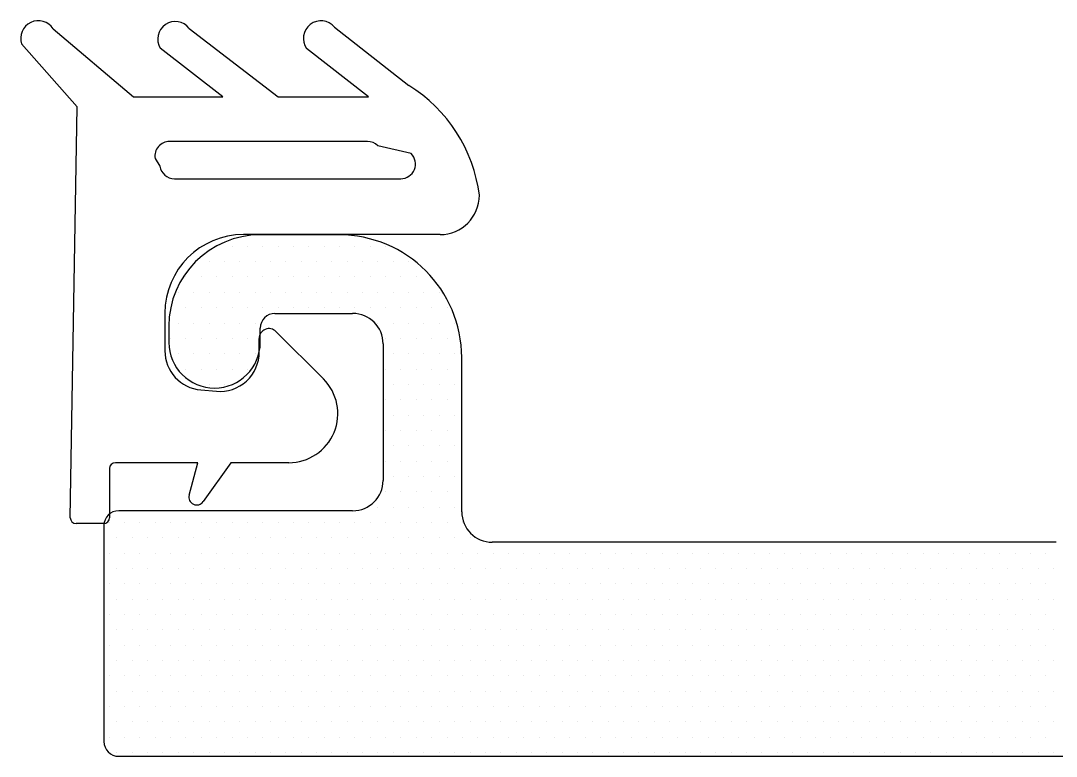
# Model space of a CAD drawing. Header units: inches. Extents: x 3.8 to 36.3, y 0.9 to 43.6.
# Drawn here: x 16.745 to 17.798, y 23.745 to 24.494 of the extents above; entities that cross this region are included whole.
import ezdxf

# ---------------------------------------------------------------- set-up
doc = ezdxf.new("R2010")
doc.units = ezdxf.units.IN
doc.header["$MEASUREMENT"] = 0
doc.layers.add('R-SWTS-DET1', color=1, linetype='Continuous')
doc.layers.add('R-SWTS-PAT1', color=5, linetype='Continuous')

msp = doc.modelspace()

# ---------------------------------------------------------------- linework, layer by layer
at = {"layer": 'R-SWTS-DET1'}
for p, q in [((16.7776, 24.48554), (16.8593, 24.41627)), ((16.9161, 24.48594), (17.00664, 24.41627)), ((17.06389, 24.48721), (17.13949, 24.42796)), ((16.80187, 24.4062), (16.74552, 24.47012)), ((16.9504, 24.41627), (16.88656, 24.46573)), ((17.09845, 24.41627), (17.03541, 24.4655)), ((16.8593, 24.41627), (16.9504, 24.41627)), ((17.00664, 24.41627), (17.09845, 24.41627)), ((16.79495, 23.98774), (16.80187, 24.4062)), ((16.80187, 24.4062), (16.80187, 24.4062)), ((17.17126, 24.27604), (16.97126, 24.27604)), ((16.89126, 24.19604), (16.89126, 24.15769)), ((17.00433, 24.17736), (17.0526, 24.1291)), ((16.98726, 24.15629), (16.98726, 24.17029)), ((16.92778, 24.11784), (16.94378, 24.11644)), ((16.83495, 24.03774), (16.83495, 23.98774)), ((16.92482, 24.04374), (16.84095, 24.04374)), ((16.916, 24.01081), (16.92482, 24.04374)), ((16.95839, 24.04374), (16.93025, 24.00411)), ((17.01724, 24.04374), (16.95839, 24.04374)), ((16.82895, 23.98174), (16.80095, 23.98174))]:
    msp.add_line(p, q, dxfattribs=at)
at = {"layer": 'R-SWTS-DET1', "lineweight": 25}
for p, q in [((17.09734, 24.37082), (16.89606, 24.37082)), ((17.14187, 24.3585), (17.10795, 24.36642)), ((16.88122, 24.35365), (16.88618, 24.34572)), ((16.90102, 24.33289), (17.13126, 24.33289))]:
    msp.add_line(p, q, dxfattribs=at)
at = {"layer": 'R-SWTS-DET1', "lineweight": 30}
for p, q in [((17.06831, 24.27578), (16.98831, 24.27578)), ((17.00331, 24.19578), (17.08231, 24.19578)), ((16.89531, 24.18278), (16.89531, 24.18278)), ((16.89531, 24.18278), (16.89531, 24.16628)), ((16.98831, 24.16628), (16.98831, 24.18078)), ((17.11331, 24.16478), (17.11331, 24.02578)), ((17.19331, 23.99378), (17.19331, 24.15078)), ((17.08231, 23.99478), (16.84431, 23.99478)), ((16.82931, 23.97978), (16.82931, 23.75978)), ((17.79831, 23.96278), (17.22431, 23.96278)), ((16.84431, 23.74478), (18.81427, 23.74478))]:
    msp.add_line(p, q, dxfattribs=at)
at = {"layer": 'R-SWTS-DET1'}
for centre, radius, start, end in [((16.76249, 24.47589), 0.01792, 32.543, 198.79118), ((16.90186, 24.47506), 0.01792, 37.39772, 211.34331), ((17.05011, 24.47575), 0.01792, 39.73715, 214.91198), ((17.05802, 24.29674), 0.15445, 7.17693, 58.16455), ((17.17126, 24.31604), 0.04, 270, 0), ((16.97126, 24.19604), 0.08, 90, 180), ((16.99726, 24.17029), 0.01, 45, 180), ((16.93126, 24.15769), 0.04, 180, 265), ((16.94726, 24.15629), 0.04, 265, 0), ((17.01724, 24.09374), 0.05, 270, 45), ((16.84095, 24.03774), 0.006, 90, 180), ((16.92373, 24.00874), 0.008, 165, 324.62612), ((16.80095, 23.98774), 0.006, 180, 270), ((16.82895, 23.98774), 0.006, 270, 0)]:
    msp.add_arc(centre, radius, start, end, dxfattribs=at)
at = {"layer": 'R-SWTS-DET1', "lineweight": 25}
for centre, start, end in [((16.89606, 24.35582), 90, 188.31643), ((17.09734, 24.35582), 45, 90), ((17.13126, 24.34789), 270, 45), ((16.90102, 24.34789), 188.31643, 270)]:
    msp.add_arc(centre, 0.015, start, end, dxfattribs=at)
at = {"layer": 'R-SWTS-DET1', "lineweight": 30}
for centre, radius, start, end in [((16.98831, 24.18278), 0.093, 90.00006, 180), ((17.06831, 24.15078), 0.125, 0, 90), ((17.00331, 24.18078), 0.015, 90, 180), ((17.08231, 24.16478), 0.031, 0, 90), ((16.94181, 24.16628), 0.0465, 180, 0), ((17.08231, 24.02578), 0.031, 270, 0), ((16.84431, 23.97978), 0.015, 90, 180), ((17.22431, 23.99378), 0.031, 180, 270), ((16.84431, 23.75978), 0.015, 180, 270)]:
    msp.add_arc(centre, radius, start, end, dxfattribs=at)
at = {"layer": 'R-SWTS-PAT1'}
for p, q in [((16.94398, 24.26411), (16.94398, 24.26411)), ((16.95961, 24.26411), (16.95961, 24.26411)), ((16.97523, 24.26411), (16.97523, 24.26411)), ((16.99086, 24.26411), (16.99086, 24.26411)), ((17.00648, 24.26411), (17.00648, 24.26411)), ((17.02211, 24.26411), (17.02211, 24.26411)), ((17.03773, 24.26411), (17.03773, 24.26411)), ((17.05336, 24.26411), (17.05336, 24.26411)), ((17.06898, 24.26411), (17.06898, 24.26411)), ((17.08461, 24.26411), (17.08461, 24.26411)), ((17.10023, 24.26411), (17.10023, 24.26411)), ((17.11586, 24.26411), (17.11586, 24.26411)), ((16.93617, 24.24848), (16.93617, 24.24848)), ((16.9518, 24.24848), (16.9518, 24.24848)), ((16.96742, 24.24848), (16.96742, 24.24848)), ((16.98305, 24.24848), (16.98305, 24.24848)), ((16.99867, 24.24848), (16.99867, 24.24848)), ((17.0143, 24.24848), (17.0143, 24.24848)), ((17.02992, 24.24848), (17.02992, 24.24848)), ((17.04555, 24.24848), (17.04555, 24.24848)), ((17.06117, 24.24848), (17.06117, 24.24848)), ((17.0768, 24.24848), (17.0768, 24.24848)), ((17.09242, 24.24848), (17.09242, 24.24848)), ((17.10805, 24.24848), (17.10805, 24.24848)), ((17.12367, 24.24848), (17.12367, 24.24848)), ((17.1393, 24.24848), (17.1393, 24.24848)), ((16.91273, 24.23286), (16.91273, 24.23286)), ((16.92836, 24.23286), (16.92836, 24.23286)), ((16.94398, 24.23286), (16.94398, 24.23286)), ((16.95961, 24.23286), (16.95961, 24.23286)), ((16.97523, 24.23286), (16.97523, 24.23286)), ((16.99086, 24.23286), (16.99086, 24.23286)), ((17.00648, 24.23286), (17.00648, 24.23286)), ((17.02211, 24.23286), (17.02211, 24.23286)), ((17.03773, 24.23286), (17.03773, 24.23286)), ((17.05336, 24.23286), (17.05336, 24.23286)), ((17.06898, 24.23286), (17.06898, 24.23286)), ((17.08461, 24.23286), (17.08461, 24.23286)), ((17.10023, 24.23286), (17.10023, 24.23286)), ((17.11586, 24.23286), (17.11586, 24.23286)), ((17.13148, 24.23286), (17.13148, 24.23286)), ((17.14711, 24.23286), (17.14711, 24.23286)), ((16.90492, 24.21723), (16.90492, 24.21723)), ((16.92055, 24.21723), (16.92055, 24.21723)), ((16.93617, 24.21723), (16.93617, 24.21723)), ((16.9518, 24.21723), (16.9518, 24.21723)), ((16.96742, 24.21723), (16.96742, 24.21723)), ((16.98305, 24.21723), (16.98305, 24.21723)), ((16.99867, 24.21723), (16.99867, 24.21723)), ((17.0143, 24.21723), (17.0143, 24.21723)), ((17.02992, 24.21723), (17.02992, 24.21723)), ((17.04555, 24.21723), (17.04555, 24.21723)), ((17.06117, 24.21723), (17.06117, 24.21723)), ((17.0768, 24.21723), (17.0768, 24.21723)), ((17.09242, 24.21723), (17.09242, 24.21723)), ((17.10805, 24.21723), (17.10805, 24.21723)), ((17.12367, 24.21723), (17.12367, 24.21723)), ((17.1393, 24.21723), (17.1393, 24.21723)), ((17.15492, 24.21723), (17.15492, 24.21723)), ((17.17055, 24.21723), (17.17055, 24.21723)), ((16.91273, 24.20161), (16.91273, 24.20161)), ((16.92836, 24.20161), (16.92836, 24.20161)), ((16.94398, 24.20161), (16.94398, 24.20161)), ((16.95961, 24.20161), (16.95961, 24.20161)), ((16.97523, 24.20161), (16.97523, 24.20161)), ((16.99086, 24.20161), (16.99086, 24.20161)), ((17.00648, 24.20161), (17.00648, 24.20161)), ((17.02211, 24.20161), (17.02211, 24.20161)), ((17.03773, 24.20161), (17.03773, 24.20161)), ((17.05336, 24.20161), (17.05336, 24.20161)), ((17.06898, 24.20161), (17.06898, 24.20161)), ((17.08461, 24.20161), (17.08461, 24.20161)), ((17.10023, 24.20161), (17.10023, 24.20161)), ((17.11586, 24.20161), (17.11586, 24.20161)), ((17.13148, 24.20161), (17.13148, 24.20161)), ((17.14711, 24.20161), (17.14711, 24.20161)), ((17.16273, 24.20161), (17.16273, 24.20161)), ((17.17836, 24.20161), (17.17836, 24.20161)), ((16.90492, 24.18598), (16.90492, 24.18598)), ((16.92055, 24.18598), (16.92055, 24.18598)), ((16.93617, 24.18598), (16.93617, 24.18598)), ((16.9518, 24.18598), (16.9518, 24.18598)), ((16.96742, 24.18598), (16.96742, 24.18598)), ((16.98305, 24.18598), (16.98305, 24.18598)), ((17.10805, 24.18598), (17.10805, 24.18598)), ((17.12367, 24.18598), (17.12367, 24.18598)), ((17.1393, 24.18598), (17.1393, 24.18598)), ((17.15492, 24.18598), (17.15492, 24.18598)), ((17.17055, 24.18598), (17.17055, 24.18598)), ((17.18617, 24.18598), (17.18617, 24.18598)), ((16.89711, 24.17036), (16.89711, 24.17036)), ((16.91273, 24.17036), (16.91273, 24.17036)), ((16.92836, 24.17036), (16.92836, 24.17036)), ((16.94398, 24.17036), (16.94398, 24.17036)), ((16.95961, 24.17036), (16.95961, 24.17036)), ((16.97523, 24.17036), (16.97523, 24.17036)), ((17.11586, 24.17036), (17.11586, 24.17036)), ((17.13148, 24.17036), (17.13148, 24.17036)), ((17.14711, 24.17036), (17.14711, 24.17036)), ((17.16273, 24.17036), (17.16273, 24.17036)), ((17.17836, 24.17036), (17.17836, 24.17036)), ((16.90492, 24.15473), (16.90492, 24.15473)), ((16.92055, 24.15473), (16.92055, 24.15473)), ((16.93617, 24.15473), (16.93617, 24.15473)), ((16.9518, 24.15473), (16.9518, 24.15473)), ((16.96742, 24.15473), (16.96742, 24.15473)), ((16.98305, 24.15473), (16.98305, 24.15473)), ((17.12367, 24.15473), (17.12367, 24.15473)), ((17.1393, 24.15473), (17.1393, 24.15473)), ((17.15492, 24.15473), (17.15492, 24.15473)), ((17.17055, 24.15473), (17.17055, 24.15473)), ((17.18617, 24.15473), (17.18617, 24.15473)), ((16.91273, 24.13911), (16.91273, 24.13911)), ((16.92836, 24.13911), (16.92836, 24.13911)), ((16.94398, 24.13911), (16.94398, 24.13911)), ((16.95961, 24.13911), (16.95961, 24.13911)), ((16.97523, 24.13911), (16.97523, 24.13911)), ((17.11586, 24.13911), (17.11586, 24.13911)), ((17.13148, 24.13911), (17.13148, 24.13911)), ((17.14711, 24.13911), (17.14711, 24.13911)), ((17.16273, 24.13911), (17.16273, 24.13911)), ((17.17836, 24.13911), (17.17836, 24.13911)), ((16.93617, 24.12348), (16.93617, 24.12348)), ((16.9518, 24.12348), (16.9518, 24.12348)), ((17.12367, 24.12348), (17.12367, 24.12348)), ((17.1393, 24.12348), (17.1393, 24.12348)), ((17.15492, 24.12348), (17.15492, 24.12348)), ((17.17055, 24.12348), (17.17055, 24.12348)), ((17.18617, 24.12348), (17.18617, 24.12348)), ((17.11586, 24.10786), (17.11586, 24.10786)), ((17.13148, 24.10786), (17.13148, 24.10786)), ((17.14711, 24.10786), (17.14711, 24.10786)), ((17.16273, 24.10786), (17.16273, 24.10786)), ((17.17836, 24.10786), (17.17836, 24.10786)), ((17.12367, 24.09223), (17.12367, 24.09223)), ((17.1393, 24.09223), (17.1393, 24.09223)), ((17.15492, 24.09223), (17.15492, 24.09223)), ((17.17055, 24.09223), (17.17055, 24.09223)), ((17.18617, 24.09223), (17.18617, 24.09223)), ((17.11586, 24.07661), (17.11586, 24.07661)), ((17.13148, 24.07661), (17.13148, 24.07661)), ((17.14711, 24.07661), (17.14711, 24.07661)), ((17.16273, 24.07661), (17.16273, 24.07661)), ((17.17836, 24.07661), (17.17836, 24.07661)), ((17.12367, 24.06098), (17.12367, 24.06098)), ((17.1393, 24.06098), (17.1393, 24.06098)), ((17.15492, 24.06098), (17.15492, 24.06098)), ((17.17055, 24.06098), (17.17055, 24.06098)), ((17.18617, 24.06098), (17.18617, 24.06098)), ((17.11586, 24.04536), (17.11586, 24.04536)), ((17.13148, 24.04536), (17.13148, 24.04536)), ((17.14711, 24.04536), (17.14711, 24.04536)), ((17.16273, 24.04536), (17.16273, 24.04536)), ((17.17836, 24.04536), (17.17836, 24.04536)), ((17.12367, 24.02973), (17.12367, 24.02973)), ((17.1393, 24.02973), (17.1393, 24.02973)), ((17.15492, 24.02973), (17.15492, 24.02973)), ((17.17055, 24.02973), (17.17055, 24.02973)), ((17.18617, 24.02973), (17.18617, 24.02973)), ((17.11586, 24.01411), (17.11586, 24.01411)), ((17.13148, 24.01411), (17.13148, 24.01411)), ((17.14711, 24.01411), (17.14711, 24.01411)), ((17.16273, 24.01411), (17.16273, 24.01411)), ((17.17836, 24.01411), (17.17836, 24.01411)), ((17.10805, 23.99848), (17.10805, 23.99848)), ((17.12367, 23.99848), (17.12367, 23.99848)), ((17.1393, 23.99848), (17.1393, 23.99848)), ((17.15492, 23.99848), (17.15492, 23.99848)), ((17.17055, 23.99848), (17.17055, 23.99848)), ((17.18617, 23.99848), (17.18617, 23.99848)), ((16.83461, 23.98286), (16.83461, 23.98286)), ((16.85023, 23.98286), (16.85023, 23.98286)), ((16.86586, 23.98286), (16.86586, 23.98286)), ((16.88148, 23.98286), (16.88148, 23.98286)), ((16.89711, 23.98286), (16.89711, 23.98286)), ((16.91273, 23.98286), (16.91273, 23.98286)), ((16.92836, 23.98286), (16.92836, 23.98286)), ((16.94398, 23.98286), (16.94398, 23.98286)), ((16.95961, 23.98286), (16.95961, 23.98286)), ((16.97523, 23.98286), (16.97523, 23.98286)), ((16.99086, 23.98286), (16.99086, 23.98286)), ((17.00648, 23.98286), (17.00648, 23.98286)), ((17.02211, 23.98286), (17.02211, 23.98286)), ((17.03773, 23.98286), (17.03773, 23.98286)), ((17.05336, 23.98286), (17.05336, 23.98286)), ((17.06898, 23.98286), (17.06898, 23.98286)), ((17.08461, 23.98286), (17.08461, 23.98286)), ((17.10023, 23.98286), (17.10023, 23.98286)), ((17.11586, 23.98286), (17.11586, 23.98286)), ((17.13148, 23.98286), (17.13148, 23.98286)), ((17.14711, 23.98286), (17.14711, 23.98286)), ((17.16273, 23.98286), (17.16273, 23.98286)), ((17.17836, 23.98286), (17.17836, 23.98286)), ((17.19398, 23.98286), (17.19398, 23.98286)), ((16.84242, 23.96723), (16.84242, 23.96723)), ((16.85805, 23.96723), (16.85805, 23.96723)), ((16.87367, 23.96723), (16.87367, 23.96723)), ((16.8893, 23.96723), (16.8893, 23.96723)), ((16.90492, 23.96723), (16.90492, 23.96723)), ((16.92055, 23.96723), (16.92055, 23.96723)), ((16.93617, 23.96723), (16.93617, 23.96723)), ((16.9518, 23.96723), (16.9518, 23.96723)), ((16.96742, 23.96723), (16.96742, 23.96723)), ((16.98305, 23.96723), (16.98305, 23.96723)), ((16.99867, 23.96723), (16.99867, 23.96723)), ((17.0143, 23.96723), (17.0143, 23.96723)), ((17.02992, 23.96723), (17.02992, 23.96723)), ((17.04555, 23.96723), (17.04555, 23.96723)), ((17.06117, 23.96723), (17.06117, 23.96723)), ((17.0768, 23.96723), (17.0768, 23.96723)), ((17.09242, 23.96723), (17.09242, 23.96723)), ((17.10805, 23.96723), (17.10805, 23.96723)), ((17.12367, 23.96723), (17.12367, 23.96723)), ((17.1393, 23.96723), (17.1393, 23.96723)), ((17.15492, 23.96723), (17.15492, 23.96723)), ((17.17055, 23.96723), (17.17055, 23.96723)), ((17.18617, 23.96723), (17.18617, 23.96723)), ((17.2018, 23.96723), (17.2018, 23.96723)), ((16.83461, 23.95161), (16.83461, 23.95161)), ((16.85023, 23.95161), (16.85023, 23.95161)), ((16.86586, 23.95161), (16.86586, 23.95161)), ((16.88148, 23.95161), (16.88148, 23.95161)), ((16.89711, 23.95161), (16.89711, 23.95161)), ((16.91273, 23.95161), (16.91273, 23.95161)), ((16.92836, 23.95161), (16.92836, 23.95161)), ((16.94398, 23.95161), (16.94398, 23.95161)), ((16.95961, 23.95161), (16.95961, 23.95161)), ((16.97523, 23.95161), (16.97523, 23.95161)), ((16.99086, 23.95161), (16.99086, 23.95161)), ((17.00648, 23.95161), (17.00648, 23.95161)), ((17.02211, 23.95161), (17.02211, 23.95161)), ((17.03773, 23.95161), (17.03773, 23.95161)), ((17.05336, 23.95161), (17.05336, 23.95161)), ((17.06898, 23.95161), (17.06898, 23.95161)), ((17.08461, 23.95161), (17.08461, 23.95161)), ((17.10023, 23.95161), (17.10023, 23.95161)), ((17.11586, 23.95161), (17.11586, 23.95161)), ((17.13148, 23.95161), (17.13148, 23.95161)), ((17.14711, 23.95161), (17.14711, 23.95161)), ((17.16273, 23.95161), (17.16273, 23.95161)), ((17.17836, 23.95161), (17.17836, 23.95161)), ((17.19398, 23.95161), (17.19398, 23.95161)), ((17.20961, 23.95161), (17.20961, 23.95161)), ((17.22523, 23.95161), (17.22523, 23.95161)), ((17.24086, 23.95161), (17.24086, 23.95161)), ((17.25648, 23.95161), (17.25648, 23.95161)), ((17.27211, 23.95161), (17.27211, 23.95161)), ((17.28773, 23.95161), (17.28773, 23.95161)), ((17.30336, 23.95161), (17.30336, 23.95161)), ((17.31898, 23.95161), (17.31898, 23.95161)), ((17.33461, 23.95161), (17.33461, 23.95161)), ((17.35023, 23.95161), (17.35023, 23.95161)), ((17.36586, 23.95161), (17.36586, 23.95161)), ((17.38148, 23.95161), (17.38148, 23.95161)), ((17.39711, 23.95161), (17.39711, 23.95161)), ((17.41273, 23.95161), (17.41273, 23.95161)), ((17.42836, 23.95161), (17.42836, 23.95161)), ((17.44398, 23.95161), (17.44398, 23.95161)), ((17.45961, 23.95161), (17.45961, 23.95161)), ((17.47523, 23.95161), (17.47523, 23.95161)), ((17.49086, 23.95161), (17.49086, 23.95161)), ((17.50648, 23.95161), (17.50648, 23.95161)), ((17.52211, 23.95161), (17.52211, 23.95161)), ((17.53773, 23.95161), (17.53773, 23.95161)), ((17.55336, 23.95161), (17.55336, 23.95161)), ((17.56898, 23.95161), (17.56898, 23.95161)), ((17.58461, 23.95161), (17.58461, 23.95161)), ((17.60023, 23.95161), (17.60023, 23.95161)), ((17.61586, 23.95161), (17.61586, 23.95161)), ((17.63148, 23.95161), (17.63148, 23.95161)), ((17.64711, 23.95161), (17.64711, 23.95161)), ((17.66273, 23.95161), (17.66273, 23.95161)), ((17.67836, 23.95161), (17.67836, 23.95161)), ((17.69398, 23.95161), (17.69398, 23.95161)), ((17.70961, 23.95161), (17.70961, 23.95161)), ((17.72523, 23.95161), (17.72523, 23.95161)), ((17.74086, 23.95161), (17.74086, 23.95161)), ((17.75648, 23.95161), (17.75648, 23.95161)), ((17.77211, 23.95161), (17.77211, 23.95161)), ((17.78773, 23.95161), (17.78773, 23.95161)), ((16.84242, 23.93598), (16.84242, 23.93598)), ((16.85805, 23.93598), (16.85805, 23.93598)), ((16.87367, 23.93598), (16.87367, 23.93598)), ((16.8893, 23.93598), (16.8893, 23.93598)), ((16.90492, 23.93598), (16.90492, 23.93598)), ((16.92055, 23.93598), (16.92055, 23.93598)), ((16.93617, 23.93598), (16.93617, 23.93598)), ((16.9518, 23.93598), (16.9518, 23.93598)), ((16.96742, 23.93598), (16.96742, 23.93598)), ((16.98305, 23.93598), (16.98305, 23.93598)), ((16.99867, 23.93598), (16.99867, 23.93598)), ((17.0143, 23.93598), (17.0143, 23.93598)), ((17.02992, 23.93598), (17.02992, 23.93598)), ((17.04555, 23.93598), (17.04555, 23.93598)), ((17.06117, 23.93598), (17.06117, 23.93598)), ((17.0768, 23.93598), (17.0768, 23.93598)), ((17.09242, 23.93598), (17.09242, 23.93598)), ((17.10805, 23.93598), (17.10805, 23.93598)), ((17.12367, 23.93598), (17.12367, 23.93598)), ((17.1393, 23.93598), (17.1393, 23.93598)), ((17.15492, 23.93598), (17.15492, 23.93598)), ((17.17055, 23.93598), (17.17055, 23.93598)), ((17.18617, 23.93598), (17.18617, 23.93598)), ((17.2018, 23.93598), (17.2018, 23.93598)), ((17.21742, 23.93598), (17.21742, 23.93598)), ((17.23305, 23.93598), (17.23305, 23.93598)), ((17.24867, 23.93598), (17.24867, 23.93598)), ((17.2643, 23.93598), (17.2643, 23.93598)), ((17.27992, 23.93598), (17.27992, 23.93598)), ((17.29555, 23.93598), (17.29555, 23.93598)), ((17.31117, 23.93598), (17.31117, 23.93598)), ((17.3268, 23.93598), (17.3268, 23.93598)), ((17.34242, 23.93598), (17.34242, 23.93598)), ((17.35805, 23.93598), (17.35805, 23.93598)), ((17.37367, 23.93598), (17.37367, 23.93598)), ((17.3893, 23.93598), (17.3893, 23.93598)), ((17.40492, 23.93598), (17.40492, 23.93598)), ((17.42055, 23.93598), (17.42055, 23.93598)), ((17.43617, 23.93598), (17.43617, 23.93598)), ((17.4518, 23.93598), (17.4518, 23.93598)), ((17.46742, 23.93598), (17.46742, 23.93598)), ((17.48305, 23.93598), (17.48305, 23.93598)), ((17.49867, 23.93598), (17.49867, 23.93598)), ((17.5143, 23.93598), (17.5143, 23.93598)), ((17.52992, 23.93598), (17.52992, 23.93598)), ((17.54555, 23.93598), (17.54555, 23.93598)), ((17.56117, 23.93598), (17.56117, 23.93598)), ((17.5768, 23.93598), (17.5768, 23.93598)), ((17.59242, 23.93598), (17.59242, 23.93598)), ((17.60805, 23.93598), (17.60805, 23.93598)), ((17.62367, 23.93598), (17.62367, 23.93598)), ((17.6393, 23.93598), (17.6393, 23.93598)), ((17.65492, 23.93598), (17.65492, 23.93598)), ((17.67055, 23.93598), (17.67055, 23.93598)), ((17.68617, 23.93598), (17.68617, 23.93598)), ((17.7018, 23.93598), (17.7018, 23.93598)), ((17.71742, 23.93598), (17.71742, 23.93598)), ((17.73305, 23.93598), (17.73305, 23.93598)), ((17.74867, 23.93598), (17.74867, 23.93598)), ((17.7643, 23.93598), (17.7643, 23.93598)), ((17.77992, 23.93598), (17.77992, 23.93598)), ((17.79555, 23.93598), (17.79555, 23.93598)), ((16.83461, 23.92036), (16.83461, 23.92036)), ((16.85023, 23.92036), (16.85023, 23.92036)), ((16.86586, 23.92036), (16.86586, 23.92036)), ((16.88148, 23.92036), (16.88148, 23.92036)), ((16.89711, 23.92036), (16.89711, 23.92036)), ((16.91273, 23.92036), (16.91273, 23.92036)), ((16.92836, 23.92036), (16.92836, 23.92036)), ((16.94398, 23.92036), (16.94398, 23.92036)), ((16.95961, 23.92036), (16.95961, 23.92036)), ((16.97523, 23.92036), (16.97523, 23.92036)), ((16.99086, 23.92036), (16.99086, 23.92036)), ((17.00648, 23.92036), (17.00648, 23.92036)), ((17.02211, 23.92036), (17.02211, 23.92036)), ((17.03773, 23.92036), (17.03773, 23.92036)), ((17.05336, 23.92036), (17.05336, 23.92036)), ((17.06898, 23.92036), (17.06898, 23.92036)), ((17.08461, 23.92036), (17.08461, 23.92036)), ((17.10023, 23.92036), (17.10023, 23.92036)), ((17.11586, 23.92036), (17.11586, 23.92036)), ((17.13148, 23.92036), (17.13148, 23.92036)), ((17.14711, 23.92036), (17.14711, 23.92036)), ((17.16273, 23.92036), (17.16273, 23.92036)), ((17.17836, 23.92036), (17.17836, 23.92036)), ((17.19398, 23.92036), (17.19398, 23.92036)), ((17.20961, 23.92036), (17.20961, 23.92036)), ((17.22523, 23.92036), (17.22523, 23.92036)), ((17.24086, 23.92036), (17.24086, 23.92036)), ((17.25648, 23.92036), (17.25648, 23.92036)), ((17.27211, 23.92036), (17.27211, 23.92036)), ((17.28773, 23.92036), (17.28773, 23.92036)), ((17.30336, 23.92036), (17.30336, 23.92036)), ((17.31898, 23.92036), (17.31898, 23.92036)), ((17.33461, 23.92036), (17.33461, 23.92036)), ((17.35023, 23.92036), (17.35023, 23.92036)), ((17.36586, 23.92036), (17.36586, 23.92036)), ((17.38148, 23.92036), (17.38148, 23.92036)), ((17.39711, 23.92036), (17.39711, 23.92036)), ((17.41273, 23.92036), (17.41273, 23.92036)), ((17.42836, 23.92036), (17.42836, 23.92036)), ((17.44398, 23.92036), (17.44398, 23.92036)), ((17.45961, 23.92036), (17.45961, 23.92036)), ((17.47523, 23.92036), (17.47523, 23.92036)), ((17.49086, 23.92036), (17.49086, 23.92036)), ((17.50648, 23.92036), (17.50648, 23.92036)), ((17.52211, 23.92036), (17.52211, 23.92036)), ((17.53773, 23.92036), (17.53773, 23.92036)), ((17.55336, 23.92036), (17.55336, 23.92036)), ((17.56898, 23.92036), (17.56898, 23.92036)), ((17.58461, 23.92036), (17.58461, 23.92036)), ((17.60023, 23.92036), (17.60023, 23.92036)), ((17.61586, 23.92036), (17.61586, 23.92036)), ((17.63148, 23.92036), (17.63148, 23.92036)), ((17.64711, 23.92036), (17.64711, 23.92036)), ((17.66273, 23.92036), (17.66273, 23.92036)), ((17.67836, 23.92036), (17.67836, 23.92036)), ((17.69398, 23.92036), (17.69398, 23.92036)), ((17.70961, 23.92036), (17.70961, 23.92036)), ((17.72523, 23.92036), (17.72523, 23.92036)), ((17.74086, 23.92036), (17.74086, 23.92036)), ((17.75648, 23.92036), (17.75648, 23.92036)), ((17.77211, 23.92036), (17.77211, 23.92036)), ((17.78773, 23.92036), (17.78773, 23.92036)), ((16.84242, 23.90473), (16.84242, 23.90473)), ((16.85805, 23.90473), (16.85805, 23.90473)), ((16.87367, 23.90473), (16.87367, 23.90473)), ((16.8893, 23.90473), (16.8893, 23.90473)), ((16.90492, 23.90473), (16.90492, 23.90473)), ((16.92055, 23.90473), (16.92055, 23.90473)), ((16.93617, 23.90473), (16.93617, 23.90473)), ((16.9518, 23.90473), (16.9518, 23.90473)), ((16.96742, 23.90473), (16.96742, 23.90473)), ((16.98305, 23.90473), (16.98305, 23.90473)), ((16.99867, 23.90473), (16.99867, 23.90473)), ((17.0143, 23.90473), (17.0143, 23.90473)), ((17.02992, 23.90473), (17.02992, 23.90473)), ((17.04555, 23.90473), (17.04555, 23.90473)), ((17.06117, 23.90473), (17.06117, 23.90473)), ((17.0768, 23.90473), (17.0768, 23.90473)), ((17.09242, 23.90473), (17.09242, 23.90473)), ((17.10805, 23.90473), (17.10805, 23.90473)), ((17.12367, 23.90473), (17.12367, 23.90473)), ((17.1393, 23.90473), (17.1393, 23.90473)), ((17.15492, 23.90473), (17.15492, 23.90473)), ((17.17055, 23.90473), (17.17055, 23.90473)), ((17.18617, 23.90473), (17.18617, 23.90473)), ((17.2018, 23.90473), (17.2018, 23.90473)), ((17.21742, 23.90473), (17.21742, 23.90473)), ((17.23305, 23.90473), (17.23305, 23.90473)), ((17.24867, 23.90473), (17.24867, 23.90473)), ((17.2643, 23.90473), (17.2643, 23.90473)), ((17.27992, 23.90473), (17.27992, 23.90473)), ((17.29555, 23.90473), (17.29555, 23.90473)), ((17.31117, 23.90473), (17.31117, 23.90473)), ((17.3268, 23.90473), (17.3268, 23.90473)), ((17.34242, 23.90473), (17.34242, 23.90473)), ((17.35805, 23.90473), (17.35805, 23.90473)), ((17.37367, 23.90473), (17.37367, 23.90473)), ((17.3893, 23.90473), (17.3893, 23.90473)), ((17.40492, 23.90473), (17.40492, 23.90473)), ((17.42055, 23.90473), (17.42055, 23.90473)), ((17.43617, 23.90473), (17.43617, 23.90473)), ((17.4518, 23.90473), (17.4518, 23.90473)), ((17.46742, 23.90473), (17.46742, 23.90473)), ((17.48305, 23.90473), (17.48305, 23.90473)), ((17.49867, 23.90473), (17.49867, 23.90473)), ((17.5143, 23.90473), (17.5143, 23.90473)), ((17.52992, 23.90473), (17.52992, 23.90473)), ((17.54555, 23.90473), (17.54555, 23.90473)), ((17.56117, 23.90473), (17.56117, 23.90473)), ((17.5768, 23.90473), (17.5768, 23.90473)), ((17.59242, 23.90473), (17.59242, 23.90473)), ((17.60805, 23.90473), (17.60805, 23.90473)), ((17.62367, 23.90473), (17.62367, 23.90473)), ((17.6393, 23.90473), (17.6393, 23.90473)), ((17.65492, 23.90473), (17.65492, 23.90473)), ((17.67055, 23.90473), (17.67055, 23.90473)), ((17.68617, 23.90473), (17.68617, 23.90473)), ((17.7018, 23.90473), (17.7018, 23.90473)), ((17.71742, 23.90473), (17.71742, 23.90473)), ((17.73305, 23.90473), (17.73305, 23.90473)), ((17.74867, 23.90473), (17.74867, 23.90473)), ((17.7643, 23.90473), (17.7643, 23.90473)), ((17.77992, 23.90473), (17.77992, 23.90473)), ((17.79555, 23.90473), (17.79555, 23.90473)), ((16.83461, 23.88911), (16.83461, 23.88911)), ((16.85023, 23.88911), (16.85023, 23.88911)), ((16.86586, 23.88911), (16.86586, 23.88911)), ((16.88148, 23.88911), (16.88148, 23.88911)), ((16.89711, 23.88911), (16.89711, 23.88911)), ((16.91273, 23.88911), (16.91273, 23.88911)), ((16.92836, 23.88911), (16.92836, 23.88911)), ((16.94398, 23.88911), (16.94398, 23.88911)), ((16.95961, 23.88911), (16.95961, 23.88911)), ((16.97523, 23.88911), (16.97523, 23.88911)), ((16.99086, 23.88911), (16.99086, 23.88911)), ((17.00648, 23.88911), (17.00648, 23.88911)), ((17.02211, 23.88911), (17.02211, 23.88911)), ((17.03773, 23.88911), (17.03773, 23.88911)), ((17.05336, 23.88911), (17.05336, 23.88911)), ((17.06898, 23.88911), (17.06898, 23.88911)), ((17.08461, 23.88911), (17.08461, 23.88911)), ((17.10023, 23.88911), (17.10023, 23.88911)), ((17.11586, 23.88911), (17.11586, 23.88911)), ((17.13148, 23.88911), (17.13148, 23.88911)), ((17.14711, 23.88911), (17.14711, 23.88911)), ((17.16273, 23.88911), (17.16273, 23.88911)), ((17.17836, 23.88911), (17.17836, 23.88911)), ((17.19398, 23.88911), (17.19398, 23.88911)), ((17.20961, 23.88911), (17.20961, 23.88911)), ((17.22523, 23.88911), (17.22523, 23.88911)), ((17.24086, 23.88911), (17.24086, 23.88911)), ((17.25648, 23.88911), (17.25648, 23.88911)), ((17.27211, 23.88911), (17.27211, 23.88911)), ((17.28773, 23.88911), (17.28773, 23.88911)), ((17.30336, 23.88911), (17.30336, 23.88911)), ((17.31898, 23.88911), (17.31898, 23.88911)), ((17.33461, 23.88911), (17.33461, 23.88911)), ((17.35023, 23.88911), (17.35023, 23.88911)), ((17.36586, 23.88911), (17.36586, 23.88911)), ((17.38148, 23.88911), (17.38148, 23.88911)), ((17.39711, 23.88911), (17.39711, 23.88911)), ((17.41273, 23.88911), (17.41273, 23.88911)), ((17.42836, 23.88911), (17.42836, 23.88911)), ((17.44398, 23.88911), (17.44398, 23.88911)), ((17.45961, 23.88911), (17.45961, 23.88911)), ((17.47523, 23.88911), (17.47523, 23.88911)), ((17.49086, 23.88911), (17.49086, 23.88911)), ((17.50648, 23.88911), (17.50648, 23.88911)), ((17.52211, 23.88911), (17.52211, 23.88911)), ((17.53773, 23.88911), (17.53773, 23.88911)), ((17.55336, 23.88911), (17.55336, 23.88911)), ((17.56898, 23.88911), (17.56898, 23.88911)), ((17.58461, 23.88911), (17.58461, 23.88911)), ((17.60023, 23.88911), (17.60023, 23.88911)), ((17.61586, 23.88911), (17.61586, 23.88911)), ((17.63148, 23.88911), (17.63148, 23.88911)), ((17.64711, 23.88911), (17.64711, 23.88911)), ((17.66273, 23.88911), (17.66273, 23.88911)), ((17.67836, 23.88911), (17.67836, 23.88911)), ((17.69398, 23.88911), (17.69398, 23.88911)), ((17.70961, 23.88911), (17.70961, 23.88911)), ((17.72523, 23.88911), (17.72523, 23.88911)), ((17.74086, 23.88911), (17.74086, 23.88911)), ((17.75648, 23.88911), (17.75648, 23.88911)), ((17.77211, 23.88911), (17.77211, 23.88911)), ((17.78773, 23.88911), (17.78773, 23.88911)), ((16.84242, 23.87348), (16.84242, 23.87348)), ((16.85805, 23.87348), (16.85805, 23.87348)), ((16.87367, 23.87348), (16.87367, 23.87348)), ((16.8893, 23.87348), (16.8893, 23.87348)), ((16.90492, 23.87348), (16.90492, 23.87348)), ((16.92055, 23.87348), (16.92055, 23.87348)), ((16.93617, 23.87348), (16.93617, 23.87348)), ((16.9518, 23.87348), (16.9518, 23.87348)), ((16.96742, 23.87348), (16.96742, 23.87348)), ((16.98305, 23.87348), (16.98305, 23.87348)), ((16.99867, 23.87348), (16.99867, 23.87348)), ((17.0143, 23.87348), (17.0143, 23.87348)), ((17.02992, 23.87348), (17.02992, 23.87348)), ((17.04555, 23.87348), (17.04555, 23.87348)), ((17.06117, 23.87348), (17.06117, 23.87348)), ((17.0768, 23.87348), (17.0768, 23.87348)), ((17.09242, 23.87348), (17.09242, 23.87348)), ((17.10805, 23.87348), (17.10805, 23.87348)), ((17.12367, 23.87348), (17.12367, 23.87348)), ((17.1393, 23.87348), (17.1393, 23.87348)), ((17.15492, 23.87348), (17.15492, 23.87348)), ((17.17055, 23.87348), (17.17055, 23.87348)), ((17.18617, 23.87348), (17.18617, 23.87348)), ((17.2018, 23.87348), (17.2018, 23.87348)), ((17.21742, 23.87348), (17.21742, 23.87348)), ((17.23305, 23.87348), (17.23305, 23.87348)), ((17.24867, 23.87348), (17.24867, 23.87348)), ((17.2643, 23.87348), (17.2643, 23.87348)), ((17.27992, 23.87348), (17.27992, 23.87348)), ((17.29555, 23.87348), (17.29555, 23.87348)), ((17.31117, 23.87348), (17.31117, 23.87348)), ((17.3268, 23.87348), (17.3268, 23.87348)), ((17.34242, 23.87348), (17.34242, 23.87348)), ((17.35805, 23.87348), (17.35805, 23.87348)), ((17.37367, 23.87348), (17.37367, 23.87348)), ((17.3893, 23.87348), (17.3893, 23.87348)), ((17.40492, 23.87348), (17.40492, 23.87348)), ((17.42055, 23.87348), (17.42055, 23.87348)), ((17.43617, 23.87348), (17.43617, 23.87348)), ((17.4518, 23.87348), (17.4518, 23.87348)), ((17.46742, 23.87348), (17.46742, 23.87348)), ((17.48305, 23.87348), (17.48305, 23.87348)), ((17.49867, 23.87348), (17.49867, 23.87348)), ((17.5143, 23.87348), (17.5143, 23.87348)), ((17.52992, 23.87348), (17.52992, 23.87348)), ((17.54555, 23.87348), (17.54555, 23.87348)), ((17.56117, 23.87348), (17.56117, 23.87348)), ((17.5768, 23.87348), (17.5768, 23.87348)), ((17.59242, 23.87348), (17.59242, 23.87348)), ((17.60805, 23.87348), (17.60805, 23.87348)), ((17.62367, 23.87348), (17.62367, 23.87348)), ((17.6393, 23.87348), (17.6393, 23.87348)), ((17.65492, 23.87348), (17.65492, 23.87348)), ((17.67055, 23.87348), (17.67055, 23.87348)), ((17.68617, 23.87348), (17.68617, 23.87348)), ((17.7018, 23.87348), (17.7018, 23.87348)), ((17.71742, 23.87348), (17.71742, 23.87348)), ((17.73305, 23.87348), (17.73305, 23.87348)), ((17.74867, 23.87348), (17.74867, 23.87348)), ((17.7643, 23.87348), (17.7643, 23.87348)), ((17.77992, 23.87348), (17.77992, 23.87348)), ((17.79555, 23.87348), (17.79555, 23.87348)), ((16.83461, 23.85786), (16.83461, 23.85786)), ((16.85023, 23.85786), (16.85023, 23.85786)), ((16.86586, 23.85786), (16.86586, 23.85786)), ((16.88148, 23.85786), (16.88148, 23.85786)), ((16.89711, 23.85786), (16.89711, 23.85786)), ((16.91273, 23.85786), (16.91273, 23.85786)), ((16.92836, 23.85786), (16.92836, 23.85786)), ((16.94398, 23.85786), (16.94398, 23.85786)), ((16.95961, 23.85786), (16.95961, 23.85786)), ((16.97523, 23.85786), (16.97523, 23.85786)), ((16.99086, 23.85786), (16.99086, 23.85786)), ((17.00648, 23.85786), (17.00648, 23.85786)), ((17.02211, 23.85786), (17.02211, 23.85786)), ((17.03773, 23.85786), (17.03773, 23.85786)), ((17.05336, 23.85786), (17.05336, 23.85786)), ((17.06898, 23.85786), (17.06898, 23.85786)), ((17.08461, 23.85786), (17.08461, 23.85786)), ((17.10023, 23.85786), (17.10023, 23.85786)), ((17.11586, 23.85786), (17.11586, 23.85786)), ((17.13148, 23.85786), (17.13148, 23.85786)), ((17.14711, 23.85786), (17.14711, 23.85786)), ((17.16273, 23.85786), (17.16273, 23.85786)), ((17.17836, 23.85786), (17.17836, 23.85786)), ((17.19398, 23.85786), (17.19398, 23.85786)), ((17.20961, 23.85786), (17.20961, 23.85786)), ((17.22523, 23.85786), (17.22523, 23.85786)), ((17.24086, 23.85786), (17.24086, 23.85786)), ((17.25648, 23.85786), (17.25648, 23.85786)), ((17.27211, 23.85786), (17.27211, 23.85786)), ((17.28773, 23.85786), (17.28773, 23.85786)), ((17.30336, 23.85786), (17.30336, 23.85786)), ((17.31898, 23.85786), (17.31898, 23.85786)), ((17.33461, 23.85786), (17.33461, 23.85786)), ((17.35023, 23.85786), (17.35023, 23.85786)), ((17.36586, 23.85786), (17.36586, 23.85786)), ((17.38148, 23.85786), (17.38148, 23.85786)), ((17.39711, 23.85786), (17.39711, 23.85786)), ((17.41273, 23.85786), (17.41273, 23.85786)), ((17.42836, 23.85786), (17.42836, 23.85786)), ((17.44398, 23.85786), (17.44398, 23.85786)), ((17.45961, 23.85786), (17.45961, 23.85786)), ((17.47523, 23.85786), (17.47523, 23.85786)), ((17.49086, 23.85786), (17.49086, 23.85786)), ((17.50648, 23.85786), (17.50648, 23.85786)), ((17.52211, 23.85786), (17.52211, 23.85786)), ((17.53773, 23.85786), (17.53773, 23.85786)), ((17.55336, 23.85786), (17.55336, 23.85786)), ((17.56898, 23.85786), (17.56898, 23.85786)), ((17.58461, 23.85786), (17.58461, 23.85786)), ((17.60023, 23.85786), (17.60023, 23.85786)), ((17.61586, 23.85786), (17.61586, 23.85786)), ((17.63148, 23.85786), (17.63148, 23.85786)), ((17.64711, 23.85786), (17.64711, 23.85786)), ((17.66273, 23.85786), (17.66273, 23.85786)), ((17.67836, 23.85786), (17.67836, 23.85786)), ((17.69398, 23.85786), (17.69398, 23.85786)), ((17.70961, 23.85786), (17.70961, 23.85786)), ((17.72523, 23.85786), (17.72523, 23.85786)), ((17.74086, 23.85786), (17.74086, 23.85786)), ((17.75648, 23.85786), (17.75648, 23.85786)), ((17.77211, 23.85786), (17.77211, 23.85786)), ((17.78773, 23.85786), (17.78773, 23.85786)), ((16.84242, 23.84223), (16.84242, 23.84223)), ((16.85805, 23.84223), (16.85805, 23.84223)), ((16.87367, 23.84223), (16.87367, 23.84223)), ((16.8893, 23.84223), (16.8893, 23.84223)), ((16.90492, 23.84223), (16.90492, 23.84223)), ((16.92055, 23.84223), (16.92055, 23.84223)), ((16.93617, 23.84223), (16.93617, 23.84223)), ((16.9518, 23.84223), (16.9518, 23.84223)), ((16.96742, 23.84223), (16.96742, 23.84223)), ((16.98305, 23.84223), (16.98305, 23.84223)), ((16.99867, 23.84223), (16.99867, 23.84223)), ((17.0143, 23.84223), (17.0143, 23.84223)), ((17.02992, 23.84223), (17.02992, 23.84223)), ((17.04555, 23.84223), (17.04555, 23.84223)), ((17.06117, 23.84223), (17.06117, 23.84223)), ((17.0768, 23.84223), (17.0768, 23.84223)), ((17.09242, 23.84223), (17.09242, 23.84223)), ((17.10805, 23.84223), (17.10805, 23.84223)), ((17.12367, 23.84223), (17.12367, 23.84223)), ((17.1393, 23.84223), (17.1393, 23.84223)), ((17.15492, 23.84223), (17.15492, 23.84223)), ((17.17055, 23.84223), (17.17055, 23.84223)), ((17.18617, 23.84223), (17.18617, 23.84223)), ((17.2018, 23.84223), (17.2018, 23.84223)), ((17.21742, 23.84223), (17.21742, 23.84223)), ((17.23305, 23.84223), (17.23305, 23.84223)), ((17.24867, 23.84223), (17.24867, 23.84223)), ((17.2643, 23.84223), (17.2643, 23.84223)), ((17.27992, 23.84223), (17.27992, 23.84223)), ((17.29555, 23.84223), (17.29555, 23.84223)), ((17.31117, 23.84223), (17.31117, 23.84223)), ((17.3268, 23.84223), (17.3268, 23.84223)), ((17.34242, 23.84223), (17.34242, 23.84223)), ((17.35805, 23.84223), (17.35805, 23.84223)), ((17.37367, 23.84223), (17.37367, 23.84223)), ((17.3893, 23.84223), (17.3893, 23.84223)), ((17.40492, 23.84223), (17.40492, 23.84223)), ((17.42055, 23.84223), (17.42055, 23.84223)), ((17.43617, 23.84223), (17.43617, 23.84223)), ((17.4518, 23.84223), (17.4518, 23.84223)), ((17.46742, 23.84223), (17.46742, 23.84223)), ((17.48305, 23.84223), (17.48305, 23.84223)), ((17.49867, 23.84223), (17.49867, 23.84223)), ((17.5143, 23.84223), (17.5143, 23.84223)), ((17.52992, 23.84223), (17.52992, 23.84223)), ((17.54555, 23.84223), (17.54555, 23.84223)), ((17.56117, 23.84223), (17.56117, 23.84223)), ((17.5768, 23.84223), (17.5768, 23.84223)), ((17.59242, 23.84223), (17.59242, 23.84223)), ((17.60805, 23.84223), (17.60805, 23.84223)), ((17.62367, 23.84223), (17.62367, 23.84223)), ((17.6393, 23.84223), (17.6393, 23.84223)), ((17.65492, 23.84223), (17.65492, 23.84223)), ((17.67055, 23.84223), (17.67055, 23.84223)), ((17.68617, 23.84223), (17.68617, 23.84223)), ((17.7018, 23.84223), (17.7018, 23.84223)), ((17.71742, 23.84223), (17.71742, 23.84223)), ((17.73305, 23.84223), (17.73305, 23.84223)), ((17.74867, 23.84223), (17.74867, 23.84223)), ((17.7643, 23.84223), (17.7643, 23.84223)), ((17.77992, 23.84223), (17.77992, 23.84223)), ((17.79555, 23.84223), (17.79555, 23.84223)), ((16.83461, 23.82661), (16.83461, 23.82661)), ((16.85023, 23.82661), (16.85023, 23.82661)), ((16.86586, 23.82661), (16.86586, 23.82661)), ((16.88148, 23.82661), (16.88148, 23.82661)), ((16.89711, 23.82661), (16.89711, 23.82661)), ((16.91273, 23.82661), (16.91273, 23.82661)), ((16.92836, 23.82661), (16.92836, 23.82661)), ((16.94398, 23.82661), (16.94398, 23.82661)), ((16.95961, 23.82661), (16.95961, 23.82661)), ((16.97523, 23.82661), (16.97523, 23.82661)), ((16.99086, 23.82661), (16.99086, 23.82661)), ((17.00648, 23.82661), (17.00648, 23.82661)), ((17.02211, 23.82661), (17.02211, 23.82661)), ((17.03773, 23.82661), (17.03773, 23.82661)), ((17.05336, 23.82661), (17.05336, 23.82661)), ((17.06898, 23.82661), (17.06898, 23.82661)), ((17.08461, 23.82661), (17.08461, 23.82661)), ((17.10023, 23.82661), (17.10023, 23.82661)), ((17.11586, 23.82661), (17.11586, 23.82661)), ((17.13148, 23.82661), (17.13148, 23.82661)), ((17.14711, 23.82661), (17.14711, 23.82661)), ((17.16273, 23.82661), (17.16273, 23.82661)), ((17.17836, 23.82661), (17.17836, 23.82661)), ((17.19398, 23.82661), (17.19398, 23.82661)), ((17.20961, 23.82661), (17.20961, 23.82661)), ((17.22523, 23.82661), (17.22523, 23.82661)), ((17.24086, 23.82661), (17.24086, 23.82661)), ((17.25648, 23.82661), (17.25648, 23.82661)), ((17.27211, 23.82661), (17.27211, 23.82661)), ((17.28773, 23.82661), (17.28773, 23.82661)), ((17.30336, 23.82661), (17.30336, 23.82661)), ((17.31898, 23.82661), (17.31898, 23.82661)), ((17.33461, 23.82661), (17.33461, 23.82661)), ((17.35023, 23.82661), (17.35023, 23.82661)), ((17.36586, 23.82661), (17.36586, 23.82661)), ((17.38148, 23.82661), (17.38148, 23.82661)), ((17.39711, 23.82661), (17.39711, 23.82661)), ((17.41273, 23.82661), (17.41273, 23.82661)), ((17.42836, 23.82661), (17.42836, 23.82661)), ((17.44398, 23.82661), (17.44398, 23.82661)), ((17.45961, 23.82661), (17.45961, 23.82661)), ((17.47523, 23.82661), (17.47523, 23.82661)), ((17.49086, 23.82661), (17.49086, 23.82661)), ((17.50648, 23.82661), (17.50648, 23.82661)), ((17.52211, 23.82661), (17.52211, 23.82661)), ((17.53773, 23.82661), (17.53773, 23.82661)), ((17.55336, 23.82661), (17.55336, 23.82661)), ((17.56898, 23.82661), (17.56898, 23.82661)), ((17.58461, 23.82661), (17.58461, 23.82661)), ((17.60023, 23.82661), (17.60023, 23.82661)), ((17.61586, 23.82661), (17.61586, 23.82661)), ((17.63148, 23.82661), (17.63148, 23.82661)), ((17.64711, 23.82661), (17.64711, 23.82661)), ((17.66273, 23.82661), (17.66273, 23.82661)), ((17.67836, 23.82661), (17.67836, 23.82661)), ((17.69398, 23.82661), (17.69398, 23.82661)), ((17.70961, 23.82661), (17.70961, 23.82661)), ((17.72523, 23.82661), (17.72523, 23.82661)), ((17.74086, 23.82661), (17.74086, 23.82661)), ((17.75648, 23.82661), (17.75648, 23.82661)), ((17.77211, 23.82661), (17.77211, 23.82661)), ((17.78773, 23.82661), (17.78773, 23.82661)), ((16.84242, 23.81098), (16.84242, 23.81098)), ((16.85805, 23.81098), (16.85805, 23.81098)), ((16.87367, 23.81098), (16.87367, 23.81098)), ((16.8893, 23.81098), (16.8893, 23.81098)), ((16.90492, 23.81098), (16.90492, 23.81098)), ((16.92055, 23.81098), (16.92055, 23.81098)), ((16.93617, 23.81098), (16.93617, 23.81098)), ((16.9518, 23.81098), (16.9518, 23.81098)), ((16.96742, 23.81098), (16.96742, 23.81098)), ((16.98305, 23.81098), (16.98305, 23.81098)), ((16.99867, 23.81098), (16.99867, 23.81098)), ((17.0143, 23.81098), (17.0143, 23.81098)), ((17.02992, 23.81098), (17.02992, 23.81098)), ((17.04555, 23.81098), (17.04555, 23.81098)), ((17.06117, 23.81098), (17.06117, 23.81098)), ((17.0768, 23.81098), (17.0768, 23.81098)), ((17.09242, 23.81098), (17.09242, 23.81098)), ((17.10805, 23.81098), (17.10805, 23.81098)), ((17.12367, 23.81098), (17.12367, 23.81098)), ((17.1393, 23.81098), (17.1393, 23.81098)), ((17.15492, 23.81098), (17.15492, 23.81098)), ((17.17055, 23.81098), (17.17055, 23.81098)), ((17.18617, 23.81098), (17.18617, 23.81098)), ((17.2018, 23.81098), (17.2018, 23.81098)), ((17.21742, 23.81098), (17.21742, 23.81098)), ((17.23305, 23.81098), (17.23305, 23.81098)), ((17.24867, 23.81098), (17.24867, 23.81098)), ((17.2643, 23.81098), (17.2643, 23.81098)), ((17.27992, 23.81098), (17.27992, 23.81098)), ((17.29555, 23.81098), (17.29555, 23.81098)), ((17.31117, 23.81098), (17.31117, 23.81098)), ((17.3268, 23.81098), (17.3268, 23.81098)), ((17.34242, 23.81098), (17.34242, 23.81098)), ((17.35805, 23.81098), (17.35805, 23.81098)), ((17.37367, 23.81098), (17.37367, 23.81098)), ((17.3893, 23.81098), (17.3893, 23.81098)), ((17.40492, 23.81098), (17.40492, 23.81098)), ((17.42055, 23.81098), (17.42055, 23.81098)), ((17.43617, 23.81098), (17.43617, 23.81098)), ((17.4518, 23.81098), (17.4518, 23.81098)), ((17.46742, 23.81098), (17.46742, 23.81098)), ((17.48305, 23.81098), (17.48305, 23.81098)), ((17.49867, 23.81098), (17.49867, 23.81098)), ((17.5143, 23.81098), (17.5143, 23.81098)), ((17.52992, 23.81098), (17.52992, 23.81098)), ((17.54555, 23.81098), (17.54555, 23.81098)), ((17.56117, 23.81098), (17.56117, 23.81098)), ((17.5768, 23.81098), (17.5768, 23.81098)), ((17.59242, 23.81098), (17.59242, 23.81098)), ((17.60805, 23.81098), (17.60805, 23.81098)), ((17.62367, 23.81098), (17.62367, 23.81098)), ((17.6393, 23.81098), (17.6393, 23.81098)), ((17.65492, 23.81098), (17.65492, 23.81098)), ((17.67055, 23.81098), (17.67055, 23.81098)), ((17.68617, 23.81098), (17.68617, 23.81098)), ((17.7018, 23.81098), (17.7018, 23.81098)), ((17.71742, 23.81098), (17.71742, 23.81098)), ((17.73305, 23.81098), (17.73305, 23.81098)), ((17.74867, 23.81098), (17.74867, 23.81098)), ((17.7643, 23.81098), (17.7643, 23.81098)), ((17.77992, 23.81098), (17.77992, 23.81098)), ((17.79555, 23.81098), (17.79555, 23.81098)), ((16.83461, 23.79536), (16.83461, 23.79536)), ((16.85023, 23.79536), (16.85023, 23.79536)), ((16.86586, 23.79536), (16.86586, 23.79536)), ((16.88148, 23.79536), (16.88148, 23.79536)), ((16.89711, 23.79536), (16.89711, 23.79536)), ((16.91273, 23.79536), (16.91273, 23.79536)), ((16.92836, 23.79536), (16.92836, 23.79536)), ((16.94398, 23.79536), (16.94398, 23.79536)), ((16.95961, 23.79536), (16.95961, 23.79536)), ((16.97523, 23.79536), (16.97523, 23.79536)), ((16.99086, 23.79536), (16.99086, 23.79536)), ((17.00648, 23.79536), (17.00648, 23.79536)), ((17.02211, 23.79536), (17.02211, 23.79536)), ((17.03773, 23.79536), (17.03773, 23.79536)), ((17.05336, 23.79536), (17.05336, 23.79536)), ((17.06898, 23.79536), (17.06898, 23.79536)), ((17.08461, 23.79536), (17.08461, 23.79536)), ((17.10023, 23.79536), (17.10023, 23.79536)), ((17.11586, 23.79536), (17.11586, 23.79536)), ((17.13148, 23.79536), (17.13148, 23.79536)), ((17.14711, 23.79536), (17.14711, 23.79536)), ((17.16273, 23.79536), (17.16273, 23.79536)), ((17.17836, 23.79536), (17.17836, 23.79536)), ((17.19398, 23.79536), (17.19398, 23.79536)), ((17.20961, 23.79536), (17.20961, 23.79536)), ((17.22523, 23.79536), (17.22523, 23.79536)), ((17.24086, 23.79536), (17.24086, 23.79536)), ((17.25648, 23.79536), (17.25648, 23.79536)), ((17.27211, 23.79536), (17.27211, 23.79536)), ((17.28773, 23.79536), (17.28773, 23.79536)), ((17.30336, 23.79536), (17.30336, 23.79536)), ((17.31898, 23.79536), (17.31898, 23.79536)), ((17.33461, 23.79536), (17.33461, 23.79536)), ((17.35023, 23.79536), (17.35023, 23.79536)), ((17.36586, 23.79536), (17.36586, 23.79536)), ((17.38148, 23.79536), (17.38148, 23.79536)), ((17.39711, 23.79536), (17.39711, 23.79536)), ((17.41273, 23.79536), (17.41273, 23.79536)), ((17.42836, 23.79536), (17.42836, 23.79536)), ((17.44398, 23.79536), (17.44398, 23.79536)), ((17.45961, 23.79536), (17.45961, 23.79536)), ((17.47523, 23.79536), (17.47523, 23.79536)), ((17.49086, 23.79536), (17.49086, 23.79536)), ((17.50648, 23.79536), (17.50648, 23.79536)), ((17.52211, 23.79536), (17.52211, 23.79536)), ((17.53773, 23.79536), (17.53773, 23.79536)), ((17.55336, 23.79536), (17.55336, 23.79536)), ((17.56898, 23.79536), (17.56898, 23.79536)), ((17.58461, 23.79536), (17.58461, 23.79536)), ((17.60023, 23.79536), (17.60023, 23.79536)), ((17.61586, 23.79536), (17.61586, 23.79536)), ((17.63148, 23.79536), (17.63148, 23.79536)), ((17.64711, 23.79536), (17.64711, 23.79536)), ((17.66273, 23.79536), (17.66273, 23.79536)), ((17.67836, 23.79536), (17.67836, 23.79536)), ((17.69398, 23.79536), (17.69398, 23.79536)), ((17.70961, 23.79536), (17.70961, 23.79536)), ((17.72523, 23.79536), (17.72523, 23.79536)), ((17.74086, 23.79536), (17.74086, 23.79536)), ((17.75648, 23.79536), (17.75648, 23.79536)), ((17.77211, 23.79536), (17.77211, 23.79536)), ((17.78773, 23.79536), (17.78773, 23.79536)), ((16.84242, 23.77973), (16.84242, 23.77973)), ((16.85805, 23.77973), (16.85805, 23.77973)), ((16.87367, 23.77973), (16.87367, 23.77973)), ((16.8893, 23.77973), (16.8893, 23.77973)), ((16.90492, 23.77973), (16.90492, 23.77973)), ((16.92055, 23.77973), (16.92055, 23.77973)), ((16.93617, 23.77973), (16.93617, 23.77973)), ((16.9518, 23.77973), (16.9518, 23.77973)), ((16.96742, 23.77973), (16.96742, 23.77973)), ((16.98305, 23.77973), (16.98305, 23.77973)), ((16.99867, 23.77973), (16.99867, 23.77973)), ((17.0143, 23.77973), (17.0143, 23.77973)), ((17.02992, 23.77973), (17.02992, 23.77973)), ((17.04555, 23.77973), (17.04555, 23.77973)), ((17.06117, 23.77973), (17.06117, 23.77973)), ((17.0768, 23.77973), (17.0768, 23.77973)), ((17.09242, 23.77973), (17.09242, 23.77973)), ((17.10805, 23.77973), (17.10805, 23.77973)), ((17.12367, 23.77973), (17.12367, 23.77973)), ((17.1393, 23.77973), (17.1393, 23.77973)), ((17.15492, 23.77973), (17.15492, 23.77973)), ((17.17055, 23.77973), (17.17055, 23.77973)), ((17.18617, 23.77973), (17.18617, 23.77973)), ((17.2018, 23.77973), (17.2018, 23.77973)), ((17.21742, 23.77973), (17.21742, 23.77973)), ((17.23305, 23.77973), (17.23305, 23.77973)), ((17.24867, 23.77973), (17.24867, 23.77973)), ((17.2643, 23.77973), (17.2643, 23.77973)), ((17.27992, 23.77973), (17.27992, 23.77973)), ((17.29555, 23.77973), (17.29555, 23.77973)), ((17.31117, 23.77973), (17.31117, 23.77973)), ((17.3268, 23.77973), (17.3268, 23.77973)), ((17.34242, 23.77973), (17.34242, 23.77973)), ((17.35805, 23.77973), (17.35805, 23.77973)), ((17.37367, 23.77973), (17.37367, 23.77973)), ((17.3893, 23.77973), (17.3893, 23.77973)), ((17.40492, 23.77973), (17.40492, 23.77973)), ((17.42055, 23.77973), (17.42055, 23.77973)), ((17.43617, 23.77973), (17.43617, 23.77973)), ((17.4518, 23.77973), (17.4518, 23.77973)), ((17.46742, 23.77973), (17.46742, 23.77973)), ((17.48305, 23.77973), (17.48305, 23.77973)), ((17.49867, 23.77973), (17.49867, 23.77973)), ((17.5143, 23.77973), (17.5143, 23.77973)), ((17.52992, 23.77973), (17.52992, 23.77973)), ((17.54555, 23.77973), (17.54555, 23.77973)), ((17.56117, 23.77973), (17.56117, 23.77973)), ((17.5768, 23.77973), (17.5768, 23.77973)), ((17.59242, 23.77973), (17.59242, 23.77973)), ((17.60805, 23.77973), (17.60805, 23.77973)), ((17.62367, 23.77973), (17.62367, 23.77973)), ((17.6393, 23.77973), (17.6393, 23.77973)), ((17.65492, 23.77973), (17.65492, 23.77973)), ((17.67055, 23.77973), (17.67055, 23.77973)), ((17.68617, 23.77973), (17.68617, 23.77973)), ((17.7018, 23.77973), (17.7018, 23.77973)), ((17.71742, 23.77973), (17.71742, 23.77973)), ((17.73305, 23.77973), (17.73305, 23.77973)), ((17.74867, 23.77973), (17.74867, 23.77973)), ((17.7643, 23.77973), (17.7643, 23.77973)), ((17.77992, 23.77973), (17.77992, 23.77973)), ((17.79555, 23.77973), (17.79555, 23.77973)), ((16.83461, 23.76411), (16.83461, 23.76411)), ((16.85023, 23.76411), (16.85023, 23.76411)), ((16.86586, 23.76411), (16.86586, 23.76411)), ((16.88148, 23.76411), (16.88148, 23.76411)), ((16.89711, 23.76411), (16.89711, 23.76411)), ((16.91273, 23.76411), (16.91273, 23.76411)), ((16.92836, 23.76411), (16.92836, 23.76411)), ((16.94398, 23.76411), (16.94398, 23.76411)), ((16.95961, 23.76411), (16.95961, 23.76411)), ((16.97523, 23.76411), (16.97523, 23.76411)), ((16.99086, 23.76411), (16.99086, 23.76411)), ((17.00648, 23.76411), (17.00648, 23.76411)), ((17.02211, 23.76411), (17.02211, 23.76411)), ((17.03773, 23.76411), (17.03773, 23.76411)), ((17.05336, 23.76411), (17.05336, 23.76411)), ((17.06898, 23.76411), (17.06898, 23.76411)), ((17.08461, 23.76411), (17.08461, 23.76411)), ((17.10023, 23.76411), (17.10023, 23.76411)), ((17.11586, 23.76411), (17.11586, 23.76411)), ((17.13148, 23.76411), (17.13148, 23.76411)), ((17.14711, 23.76411), (17.14711, 23.76411)), ((17.16273, 23.76411), (17.16273, 23.76411)), ((17.17836, 23.76411), (17.17836, 23.76411)), ((17.19398, 23.76411), (17.19398, 23.76411)), ((17.20961, 23.76411), (17.20961, 23.76411)), ((17.22523, 23.76411), (17.22523, 23.76411)), ((17.24086, 23.76411), (17.24086, 23.76411)), ((17.25648, 23.76411), (17.25648, 23.76411)), ((17.27211, 23.76411), (17.27211, 23.76411)), ((17.28773, 23.76411), (17.28773, 23.76411)), ((17.30336, 23.76411), (17.30336, 23.76411)), ((17.31898, 23.76411), (17.31898, 23.76411)), ((17.33461, 23.76411), (17.33461, 23.76411)), ((17.35023, 23.76411), (17.35023, 23.76411)), ((17.36586, 23.76411), (17.36586, 23.76411)), ((17.38148, 23.76411), (17.38148, 23.76411)), ((17.39711, 23.76411), (17.39711, 23.76411)), ((17.41273, 23.76411), (17.41273, 23.76411)), ((17.42836, 23.76411), (17.42836, 23.76411)), ((17.44398, 23.76411), (17.44398, 23.76411)), ((17.45961, 23.76411), (17.45961, 23.76411)), ((17.47523, 23.76411), (17.47523, 23.76411)), ((17.49086, 23.76411), (17.49086, 23.76411)), ((17.50648, 23.76411), (17.50648, 23.76411)), ((17.52211, 23.76411), (17.52211, 23.76411)), ((17.53773, 23.76411), (17.53773, 23.76411)), ((17.55336, 23.76411), (17.55336, 23.76411)), ((17.56898, 23.76411), (17.56898, 23.76411)), ((17.58461, 23.76411), (17.58461, 23.76411)), ((17.60023, 23.76411), (17.60023, 23.76411)), ((17.61586, 23.76411), (17.61586, 23.76411)), ((17.63148, 23.76411), (17.63148, 23.76411)), ((17.64711, 23.76411), (17.64711, 23.76411)), ((17.66273, 23.76411), (17.66273, 23.76411)), ((17.67836, 23.76411), (17.67836, 23.76411)), ((17.69398, 23.76411), (17.69398, 23.76411)), ((17.70961, 23.76411), (17.70961, 23.76411)), ((17.72523, 23.76411), (17.72523, 23.76411)), ((17.74086, 23.76411), (17.74086, 23.76411)), ((17.75648, 23.76411), (17.75648, 23.76411)), ((17.77211, 23.76411), (17.77211, 23.76411)), ((17.78773, 23.76411), (17.78773, 23.76411)), ((16.84242, 23.74848), (16.84242, 23.74848)), ((16.85805, 23.74848), (16.85805, 23.74848)), ((16.87367, 23.74848), (16.87367, 23.74848)), ((16.8893, 23.74848), (16.8893, 23.74848)), ((16.90492, 23.74848), (16.90492, 23.74848)), ((16.92055, 23.74848), (16.92055, 23.74848)), ((16.93617, 23.74848), (16.93617, 23.74848)), ((16.9518, 23.74848), (16.9518, 23.74848)), ((16.96742, 23.74848), (16.96742, 23.74848)), ((16.98305, 23.74848), (16.98305, 23.74848)), ((16.99867, 23.74848), (16.99867, 23.74848)), ((17.0143, 23.74848), (17.0143, 23.74848)), ((17.02992, 23.74848), (17.02992, 23.74848)), ((17.04555, 23.74848), (17.04555, 23.74848)), ((17.06117, 23.74848), (17.06117, 23.74848)), ((17.0768, 23.74848), (17.0768, 23.74848)), ((17.09242, 23.74848), (17.09242, 23.74848)), ((17.10805, 23.74848), (17.10805, 23.74848)), ((17.12367, 23.74848), (17.12367, 23.74848)), ((17.1393, 23.74848), (17.1393, 23.74848)), ((17.15492, 23.74848), (17.15492, 23.74848)), ((17.17055, 23.74848), (17.17055, 23.74848)), ((17.18617, 23.74848), (17.18617, 23.74848)), ((17.2018, 23.74848), (17.2018, 23.74848)), ((17.21742, 23.74848), (17.21742, 23.74848)), ((17.23305, 23.74848), (17.23305, 23.74848)), ((17.24867, 23.74848), (17.24867, 23.74848)), ((17.2643, 23.74848), (17.2643, 23.74848)), ((17.27992, 23.74848), (17.27992, 23.74848)), ((17.29555, 23.74848), (17.29555, 23.74848)), ((17.31117, 23.74848), (17.31117, 23.74848)), ((17.3268, 23.74848), (17.3268, 23.74848)), ((17.34242, 23.74848), (17.34242, 23.74848)), ((17.35805, 23.74848), (17.35805, 23.74848)), ((17.37367, 23.74848), (17.37367, 23.74848)), ((17.3893, 23.74848), (17.3893, 23.74848)), ((17.40492, 23.74848), (17.40492, 23.74848)), ((17.42055, 23.74848), (17.42055, 23.74848)), ((17.43617, 23.74848), (17.43617, 23.74848)), ((17.4518, 23.74848), (17.4518, 23.74848)), ((17.46742, 23.74848), (17.46742, 23.74848)), ((17.48305, 23.74848), (17.48305, 23.74848)), ((17.49867, 23.74848), (17.49867, 23.74848)), ((17.5143, 23.74848), (17.5143, 23.74848)), ((17.52992, 23.74848), (17.52992, 23.74848)), ((17.54555, 23.74848), (17.54555, 23.74848)), ((17.56117, 23.74848), (17.56117, 23.74848)), ((17.5768, 23.74848), (17.5768, 23.74848)), ((17.59242, 23.74848), (17.59242, 23.74848)), ((17.60805, 23.74848), (17.60805, 23.74848)), ((17.62367, 23.74848), (17.62367, 23.74848)), ((17.6393, 23.74848), (17.6393, 23.74848)), ((17.65492, 23.74848), (17.65492, 23.74848)), ((17.67055, 23.74848), (17.67055, 23.74848)), ((17.68617, 23.74848), (17.68617, 23.74848)), ((17.7018, 23.74848), (17.7018, 23.74848)), ((17.71742, 23.74848), (17.71742, 23.74848)), ((17.73305, 23.74848), (17.73305, 23.74848)), ((17.74867, 23.74848), (17.74867, 23.74848)), ((17.7643, 23.74848), (17.7643, 23.74848)), ((17.77992, 23.74848), (17.77992, 23.74848)), ((17.79555, 23.74848), (17.79555, 23.74848))]:
    msp.add_line(p, q, dxfattribs=at)

doc.saveas('drawing.dxf')
